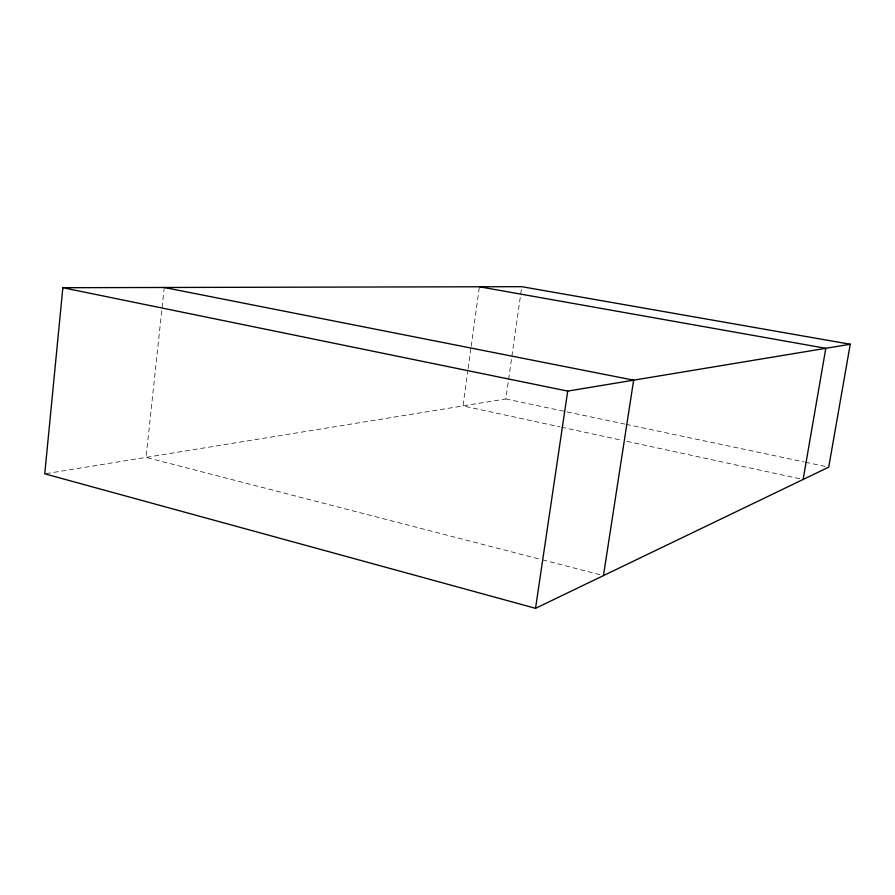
<?xml version="1.0" encoding="UTF-8"?>
<svg xmlns="http://www.w3.org/2000/svg" width="895" height="895" viewBox="0 0 895 895"><rect width="100%" height="100%" fill="white"/><g stroke="black" fill="none" stroke-linecap="round" stroke-linejoin="round"><path stroke-width="0.67" stroke-dasharray="4.47 3.36" d="M164.244 287.485L146.03 457.379L541.206 559.52M467.94 369.892L462.972 405.905L559.968 426.881M468.141 368.505L471.005 347.73M471.195 346.343L479.217 288.156M46.115 473.6L505.82 398.957L521.774 286.68M505.82 398.957L624.855 424.096M626.22 424.387L804.09 461.943M805.455 462.234L825.984 466.575M561.333 427.183L621.443 440.183M626.903 441.358L800.399 478.881M542.56 559.878L600.758 574.914"/><path stroke-width="1.34" d="M62.851 287.709L44.75 473.824L535.534 608.32L828.714 467.145L850.25 344.251L521.774 286.68L62.851 287.709L567.71 391.104L850.25 344.251M535.534 608.32L567.71 391.104M603.454 575.619L633.649 380.162L164.244 287.485M803.128 479.474L825.805 348.3L479.407 286.78"/></g></svg>
